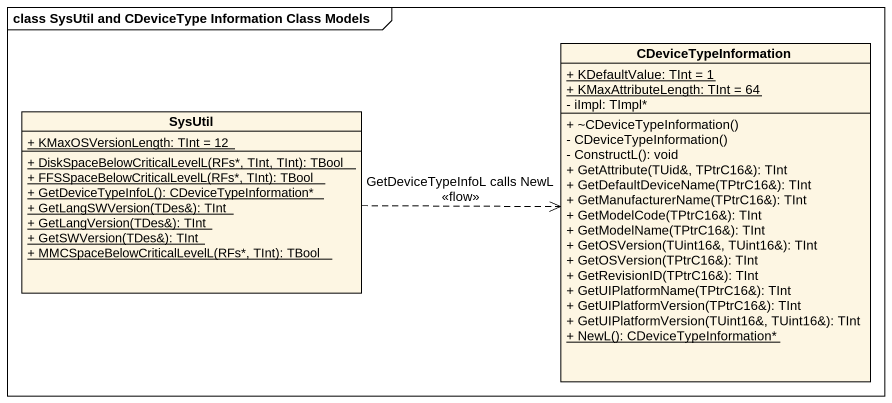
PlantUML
@startuml
mainframe class SysUtil and CDeviceType Information Class Models
hide circle
hide empty members
skinparam classAttributeIconSize 0
class CDeviceTypeInformation {
  {static} + KDefaultValue: TInt = 1
  {static} + KMaxAttributeLength: TInt = 64
  - iImpl: TImpl*
  + ~CDeviceTypeInformation()
  - CDeviceTypeInformation()
  - ConstructL(): void
  + GetAttribute(TUid&, TPtrC16&): TInt
  + GetDefaultDeviceName(TPtrC16&): TInt
  + GetManufacturerName(TPtrC16&): TInt
  + GetModelCode(TPtrC16&): TInt
  + GetModelName(TPtrC16&): TInt
  + GetOSVersion(TUint16&, TUint16&): TInt
  + GetOSVersion(TPtrC16&): TInt
  + GetRevisionID(TPtrC16&): TInt
  + GetUIPlatformName(TPtrC16&): TInt
  + GetUIPlatformVersion(TPtrC16&): TInt
  + GetUIPlatformVersion(TUint16&, TUint16&): TInt
  {static} + NewL(): CDeviceTypeInformation*
}
class SysUtil {
  {static} + KMaxOSVersionLength: TInt = 12
  {static} + DiskSpaceBelowCriticalLevelL(RFs*, TInt, TInt): TBool
  {static} + FFSSpaceBelowCriticalLevelL(RFs*, TInt): TBool
  {static} + GetDeviceTypeInfoL(): CDeviceTypeInformation*
  {static} + GetLangSWVersion(TDes&): TInt
  {static} + GetLangVersion(TDes&): TInt
  {static} + GetSWVersion(TDes&): TInt
  {static} + MMCSpaceBelowCriticalLevelL(RFs*, TInt): TBool
}
SysUtil .right.> CDeviceTypeInformation : GetDeviceTypeInfoL calls NewL\n<<flow>>
@enduml
